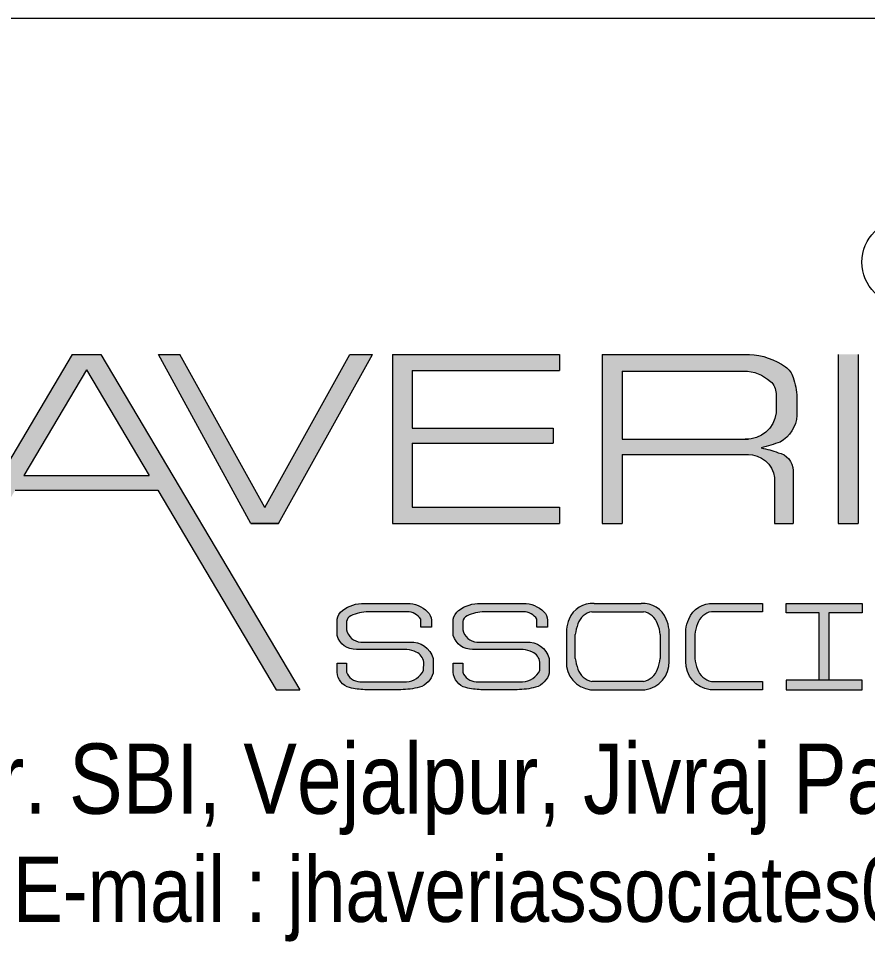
# Model space of a CAD drawing. Header units: millimetres. Extents: x 1112055 to 3390982, y -148532 to 766891.
# Drawn here: x 3350611 to 3353537, y 328446 to 331626 of the extents above; entities that cross this region are included whole.
import ezdxf

# ---------------------------------------------------------------- set-up
doc = ezdxf.new("R2010")
doc.units = ezdxf.units.MM
doc.layers.add('B TITLE BLOCK', color=250, linetype='Continuous', lineweight=0)
doc.layers.add('P_TITLE BLOCK TEXT', color=7, linetype='Continuous', lineweight=9)
doc.styles.add('SWINC', font='swissc.ttf')

msp = doc.modelspace()

# ---------------------------------------------------------------- hatches: boundary and pattern name
at = {"layer": 'P_TITLE BLOCK TEXT'}
h = msp.add_hatch(color=7, dxfattribs=at)
h.paths.add_polyline_path([(3350894.784100456, 330468.897619727), (3350796.854610664, 330468.897619727), (3350111.495460727, 329313.9428546481), (3350192.303621511, 329313.9428546481), (3350599.797669781, 330000.6444079162), (3351091.841041339, 330000.6444079162), (3351499.335089609, 329313.9428546481), (3351580.143250394, 329313.9428546481)])
h.paths.add_polyline_path([(3350845.819355553, 330415.235674872), (3351061.716778705, 330051.4092669998), (3350629.921932415, 330051.4092669998)], flags=16)
for color, points in [(7, [(3351831.311244569, 330468.897619727), (3351752.835331889, 330468.897619727), (3351459.844263088, 329941.6810934177), (3351166.853194301, 330468.897619727), (3351094.21532363, 330468.897619727), (3351411.985469285, 329886.5877722302), (3351507.703056891, 329886.5877722302)]), (7, [(3352475.304624029, 330468.897619727), (3351899.850030249, 330468.897619727), (3351899.850030249, 329886.5877722302), (3352475.304624029, 329886.5877722302), (3352475.304624029, 329942.5098762881), (3351968.054659158, 329942.5098762881), (3351968.054659158, 330162.5058271623), (3352453.978955051, 330162.5058271623), (3352453.978955051, 330214.6689840812), (3351968.054659158, 330214.6689840812), (3351968.054659158, 330413.6185364976), (3352475.304624029, 330413.6185364976)]), (7, [(3353503.832670218, 330468.897619727), (3353435.628041297, 330468.897619727), (3353435.628041297, 329886.5877722302), (3353503.832670218, 329886.5877722302)]), (256, [(3352910.67578496, 329411.4169787248), (3352910.67578496, 329521.6688929014, -0.065444553260905), (3352920.342496012, 329557.3976738641, -0.3186236598127411), (3353006.38259333, 329611.2153173721), (3353174.162039496, 329611.2153173721), (3353174.162039496, 329582.6348958686), (3352998.485714481, 329582.6348958686, 0.2644804300768096), (3352950.360673188, 329540.6728828467, 0.0506837276388673), (3352941.465635771, 329503.5705814313), (3352941.465635771, 329421.5875905885, 0.0506837276411283), (3352950.360673188, 329384.4852891732, 0.2644804300830637), (3352998.485714481, 329342.5232761514), (3353174.162039496, 329342.5232761514), (3353174.162039496, 329313.9428546481), (3352994.057741548, 329313.9428546481, -0.3947190252426027)])]:
    msp.add_hatch(color=color, dxfattribs=at).paths.add_polyline_path(points)
h = msp.add_hatch(color=7, dxfattribs=at)
h.paths.add_polyline_path([(3353253.868321216, 330425.7825286887, -0.1662994059925575), (3353279.794574251, 330389.72649843, -0.0791995366985774), (3353293.089701682, 330321.1674004498), (3353293.089701682, 330258.8357956068, -0.2597704900776225), (3353235.263335047, 330167.0015235927, -0.0146451845304826), (3353170.508066252, 330146.5294844087, -0.0494066516944872), (3353228.254666441, 330130.2174629823, -0.351322737650402), (3353280.208497468, 330068.67056155), (3353280.208497468, 329886.5877722302), (3353216.440608006, 329886.5877722302), (3353216.440608006, 330044.6259422648, 0.3675094121381071), (3353126.942770928, 330124.2166618829), (3352690.850826534, 330124.2166618829), (3352690.850826534, 329886.5877722302), (3352622.646197612, 329886.5877722302), (3352622.646197612, 330468.897619727), (3353129.324862204, 330468.897619727, -0.1432384059828174)])
h.paths.add_polyline_path([(3353111.004448251, 330411.5325333504, -0.1815059090176984), (3353202.005035894, 330375.8372486842, -0.2046130928259839), (3353221.539193451, 330333.7150253789), (3353221.539193451, 330267.2146838777, -0.3961353841263715), (3353115.436876011, 330177.3770460052), (3352690.850826534, 330177.3770460052), (3352690.850826534, 330411.5325333504)], flags=16)
h = msp.add_hatch(color=7, dxfattribs=at)
edge = h.paths.add_edge_path()
edge.add_line((3351997.164731459, 329528.803154428), (3351997.164731459, 329556.7996270927))
edge.add_arc((3351949.842032067, 329526.0464565755), 56.43753516085819, 33.01826321554374, 89.55826277287954)
edge.add_line((3351950.277148117, 329582.4823143982), (3351816.534676826, 329582.4823143982))
edge.add_arc((3351823.682027794, 329417.9340489022), 164.7034192272174, 92.48714741877791, 114.0429537283222)
edge.add_arc((3351766.847525032, 329545.3293137595), 25.20533962191544, 114.0429537293578, 173.3691583151227)
edge.add_line((3351741.810790168, 329548.2398210915), (3351741.810790168, 329520.157249029))
edge.add_arc((3351793.245415384, 329530.5031585972), 52.46483122794731, 191.3730973808446, 266.9893197895739)
edge.add_line((3351790.489852023, 329478.1107413405), (3351959.948291556, 329478.1107413405))
edge.add_arc((3351964.700181986, 329400.3039252072), 77.95178701708194, 15.593509061337386, 93.49488039923239, ccw=False)
edge.add_line((3352039.782799609, 329421.2581999464), (3352039.970159339, 329371.4047392102))
edge.add_arc((3351972.424124351, 329389.0735107406), 69.8187104608198, 286.83610795899614, 345.3409580231045, ccw=False)
edge.add_arc((3351924.215253467, 329598.671853778), 284.768747330293, 270.9573158559781, 283.9044309719907, ccw=False)
edge.add_line((3351928.973037638, 329313.9428546481), (3351804.544549671, 329313.9428546481))
edge.add_arc((3351808.906656153, 329536.3098580579), 222.4097843542659, 255.2817551210326, 268.87619010349516, ccw=False)
edge.add_arc((3351767.257714441, 329377.7592452882), 58.48013128984011, 183.426036592086, 255.28175512131492, ccw=False)
edge.add_line((3351708.882100325, 329374.26447313), (3351708.882100325, 329405.7900016068))
edge.add_line((3351708.882100325, 329405.7900016023), (3351741.810790175, 329405.7900016023))
edge.add_line((3351741.810790168, 329405.7900016023), (3351741.810790168, 329374.245293638))
edge.add_arc((3351785.826997845, 329389.0698513823), 46.44560312823664, 198.6134072768726, 234.8504137461964)
edge.add_arc((3351792.551102551, 329398.619705578), 58.12521354318793, 234.8504137462499, 265.2644397945335)
edge.add_line((3351787.752456475, 329340.6929117439), (3351948.100401022, 329340.6929117439))
edge.add_arc((3351942.343227772, 329412.8673066129), 72.40364852324065, 274.5606862055181, 333.2673842340631)
edge.add_line((3352007.008046177, 329380.2981558826), (3352007.375415086, 329408.9143479096))
edge.add_arc((3351962.402830216, 329402.5553591759), 45.41993094938339, 8.048099003213427, 64.75619501762428)
edge.add_arc((3351939.988257537, 329355.0163426609), 97.97819538303655, 64.7561950177683, 84.27045226378947)
edge.add_line((3351949.769704127, 329452.5050603264), (3351775.806357144, 329452.5050603264))
edge.add_arc((3351773.394481688, 329519.5496694488), 67.08797772136413, 195.927715624902, 272.06028075489394, ccw=False)
edge.add_line((3351708.882100325, 329501.1390908232), (3351708.882100325, 329556.3691300935))
edge.add_arc((3351757.472524222, 329547.5228344441), 49.389130806963, 127.4257817440614, 169.6818301059755, ccw=False)
edge.add_arc((3351799.84328619, 329492.1558301498), 119.1084727067533, 88.3567074097187, 127.42578174505309, ccw=False)
edge.add_line((3351803.258952045, 329611.2153173721), (3351950.816110638, 329611.2153173721))
edge.add_arc((3351951.37744905, 329512.410366118), 98.8065458004947, 45.300427081416274, 90.32550976597071, ccw=False)
edge.add_arc((3351990.145757971, 329551.5873805392), 43.69012142520822, 1.893356471632785, 45.300427080491204, ccw=False)
edge.add_line((3352033.812026943, 329553.0308711552), (3352033.812026943, 329528.8031544261))
edge.add_line((3352033.812026943, 329528.803154428), (3351997.164731466, 329528.803154428))
h = msp.add_hatch(color=7, dxfattribs=at)
edge = h.paths.add_edge_path()
edge.add_line((3352397.473778661, 329528.803154428), (3352397.473778661, 329556.7996270927))
edge.add_arc((3352350.151079269, 329526.0464565755), 56.43753516085819, 33.01826321554374, 89.55826277287954)
edge.add_line((3352350.586195318, 329582.4823143982), (3352216.843724027, 329582.4823143982))
edge.add_arc((3352223.99107501, 329417.9340489022), 164.7034192272174, 92.48714741877791, 114.0429537283222)
edge.add_arc((3352167.156572234, 329545.3293137595), 25.20533962191544, 114.0429537293578, 173.3691583151227)
edge.add_line((3352142.119837384, 329548.2398210915), (3352142.119837384, 329520.157249029))
edge.add_arc((3352193.554462587, 329530.5031585972), 52.46483122794731, 191.3730973808446, 266.9893197895739)
edge.add_line((3352190.798899239, 329478.1107413405), (3352360.257338774, 329478.1107413405))
edge.add_arc((3352365.009229201, 329400.3039252072), 77.95178701708194, 15.593509061337386, 93.49488039923239, ccw=False)
edge.add_line((3352440.091846825, 329421.2581999464), (3352440.279206554, 329371.4047392102))
edge.add_arc((3352372.733171566, 329389.0735107406), 69.8187104608198, 286.83610795899614, 345.3409580231045, ccw=False)
edge.add_arc((3352324.524300669, 329598.671853778), 284.768747330293, 270.9573158559781, 283.9044309719907, ccw=False)
edge.add_line((3352329.28208484, 329313.9428546481), (3352204.853596873, 329313.9428546481))
edge.add_arc((3352209.215703355, 329536.3098580579), 222.4097843542659, 255.2817551210326, 268.87619010349516, ccw=False)
edge.add_arc((3352167.566761643, 329377.7592452882), 58.48013128984011, 183.4260365921133, 255.28175512131492, ccw=False)
edge.add_line((3352109.191147527, 329374.26447313), (3352109.191147527, 329405.7900016068))
edge.add_line((3352109.191147527, 329405.7900016023), (3352142.119837377, 329405.7900016023))
edge.add_line((3352142.119837384, 329405.7900016023), (3352142.119837384, 329374.245293638))
edge.add_arc((3352186.136045048, 329389.0698513823), 46.44560312823664, 198.6134072768726, 234.8504137461964)
edge.add_arc((3352192.860149755, 329398.619705578), 58.12521354318793, 234.8504137462499, 265.2644397945335)
edge.add_line((3352188.061503677, 329340.6929117439), (3352348.409448224, 329340.6929117439))
edge.add_arc((3352342.652274975, 329412.8673066129), 72.40364852324065, 274.5606862055181, 333.2673842340631)
edge.add_line((3352407.317093379, 329380.2981558826), (3352407.684462288, 329408.9143479096))
edge.add_arc((3352362.711877418, 329402.5553591759), 45.41993094938339, 8.048099003213427, 64.75619501762428)
edge.add_arc((3352340.297304739, 329355.0163426609), 97.97819538303655, 64.7561950177683, 84.27045226378947)
edge.add_line((3352350.078751327, 329452.5050603264), (3352176.115404345, 329452.5050603264))
edge.add_arc((3352173.703528891, 329519.5496694488), 67.08797772136413, 195.927715624902, 272.06028075489394, ccw=False)
edge.add_line((3352109.191147527, 329501.1390908232), (3352109.191147527, 329556.3691300935))
edge.add_arc((3352157.781571425, 329547.5228344441), 49.389130806963, 127.4257817440614, 169.6818301059755, ccw=False)
edge.add_arc((3352200.152333394, 329492.1558301498), 119.1084727067533, 88.3567074097187, 127.42578174505309, ccw=False)
edge.add_line((3352203.567999247, 329611.2153173721), (3352351.125157839, 329611.2153173721))
edge.add_arc((3352351.686496266, 329512.410366118), 98.8065458004947, 45.300427081416274, 90.32550976597071, ccw=False)
edge.add_arc((3352390.454805186, 329551.5873805392), 43.69012142520822, 1.893356471632785, 45.300427080491204, ccw=False)
edge.add_line((3352434.121074145, 329553.0308711552), (3352434.121074145, 329528.8031544261))
edge.add_line((3352434.121074145, 329528.803154428), (3352397.473778668, 329528.803154428))
h = msp.add_hatch(color=256, dxfattribs=at)
h.paths.add_polyline_path([(3352757.179400654, 329611.2153173721), (3352594.561902427, 329611.2153173721, 0.3186216901171488), (3352508.522046492, 329557.398252939, 0.0654456625201036), (3352498.855094059, 329521.6688929014), (3352498.855094059, 329411.4169787248, 0.3947190252434177), (3352582.237050647, 329313.9428546481), (3352769.504252421, 329313.9428546481, 0.394719025241403), (3352852.886209023, 329411.4169787248), (3352852.886209023, 329521.6688929014, 0.0654456625725081), (3352843.219256577, 329557.3982529526, 0.3186216900435543)])
h.paths.add_polyline_path([(3352822.096358212, 329503.5705814313, 0.1047262594535254), (3352813.201320782, 329540.6728828467), (3352813.201455963, 329540.6724965172), (3352813.201216578, 329540.6731806744, 0.2644791230732378), (3352765.076279488, 329582.6348958686), (3352586.66502358, 329582.6348958686, 0.2644804300744661), (3352538.5399823, 329540.6728828467, 0.0506837276411892), (3352529.644944869, 329503.5705814313), (3352529.644944869, 329421.5875905885, 0.0506837276411892), (3352538.5399823, 329384.4852891732, 0.2644804300744662), (3352586.66502358, 329342.5232761514), (3352765.076279488, 329342.5232761514, 0.2644804300768095), (3352813.201320782, 329384.4852891732, 0.0473854188635733), (3352822.096358212, 329421.5875905885)], flags=16)
h = msp.add_hatch(color=256, dxfattribs=at)
h.paths.add_polyline_path([(3353517.478468135, 329346.6708146801), (3353255.795797054, 329346.6708146801), (3353255.795797054, 329313.9428546481), (3353517.478468135, 329313.9428546481)])
h.paths.add_polyline_path([(3353370.273152577, 329346.6708146801), (3353403.001112609, 329346.6708146801), (3353403.001112609, 329578.4873573262), (3353517.478468135, 329578.4873573262), (3353517.478468135, 329611.2153173721), (3353255.795797054, 329611.2153173584), (3353255.795797054, 329578.4873573262), (3353370.273152577, 329578.4873573262)])

# ---------------------------------------------------------------- linework, layer by layer
at = {"layer": 'B TITLE BLOCK', "color": 250, "lineweight": 0}
msp.add_line((3359473.425836843, 331625.948098164), (3348043.173588479, 331625.948098164), dxfattribs=at)
at = {"layer": 'P_TITLE BLOCK TEXT'}
for p, q in [((3352586.66502358, 329582.6348958668), (3352765.076279488, 329582.6348958668)), ((3352498.855094059, 329521.6688928991), (3352498.855094059, 329411.4169787225)), ((3352529.644944869, 329421.5875905866), (3352529.644944869, 329503.5705814293)), ((3352822.096358212, 329503.5705814293), (3352822.096358212, 329421.5875905866)), ((3352852.886209023, 329411.4169787225), (3352852.886209023, 329521.6688928991)), ((3352765.076279488, 329342.5232761492), (3352586.66502358, 329342.5232761492)), ((3352582.237050659, 329313.942854646), (3352769.504252421, 329313.942854646))]:
    msp.add_line(p, q, dxfattribs=at)
at = {"layer": 'P_TITLE BLOCK TEXT', "color": 7}
for points in [[(3350796.854610664, 330468.8976197251), (3350111.495460727, 329313.942854646)], [(3350894.784100456, 330468.8976197251), (3351580.143250394, 329313.942854646)], [(3351094.21532363, 330468.8976197251), (3351166.853194301, 330468.8976197251)], [(3351507.703056891, 329886.5877722279), (3351411.985469285, 329886.5877722279), (3351094.21532363, 330468.8976197251)], [(3351459.844263088, 329941.6810934156), (3351166.853194301, 330468.8976197251)], [(3351459.844263088, 329941.6810934156), (3351752.835331889, 330468.8976197251)], [(3351507.703056891, 329886.5877722279), (3351831.311244569, 330468.8976197251)], [(3351752.835331889, 330468.8976197251), (3351831.311244569, 330468.8976197251)], [(3351899.850030249, 330468.8976197251), (3352475.304624029, 330468.8976197251)], [(3351899.850030249, 330468.8976197251), (3351899.850030249, 329886.5877722279)], [(3352475.304624029, 330468.8976197251), (3352475.304624029, 330413.6185364957)], [(3352622.646197612, 330468.8976197251), (3352622.646197612, 329886.5877722279)], [(3352622.646197612, 330468.8976197251), (3353129.324862204, 330468.8976197251)], [(3353435.628041297, 330468.8976197251), (3353435.628041297, 329886.5877722279)], [(3353503.832670218, 330468.8976197251), (3353503.832670218, 329886.5877722279)], [(3351968.054659158, 330413.6185364957), (3351968.054659158, 330214.6689840792)], [(3351968.054659158, 330413.6185364957), (3352475.304624029, 330413.6185364957)], [(3352690.850826534, 330411.5325333484), (3352690.850826534, 330177.3770460031)], [(3352690.850826534, 330411.5325333484), (3353111.004448251, 330411.5325333484)], [(3353221.539193451, 330333.7150253769), (3353221.539193451, 330267.2146838754)], [(3353293.089701682, 330321.1674004343), (3353293.089701682, 330258.8357956047)], [(3351968.054659158, 330214.6689840792), (3352453.978955051, 330214.6689840792)], [(3352453.978955051, 330214.6689840792), (3352453.978955051, 330162.5058271602)], [(3351968.054659158, 330162.5058271602), (3351968.054659158, 329942.5098762859)], [(3351968.054659158, 330162.5058271602), (3352453.978955051, 330162.5058271602)], [(3352690.850826534, 330177.3770460031), (3353125.940532645, 330177.3770460031)], [(3352690.850826534, 330124.216661881), (3352690.850826534, 329886.5877722279)], [(3352690.850826534, 330124.216661881), (3353126.942770928, 330124.216661881)], [(3353216.440608006, 330044.6259422631), (3353216.440608006, 329886.5877722279)], [(3351091.841041339, 330000.6444079144), (3351499.335089609, 329313.942854646)], [(3351968.054659158, 329942.5098762859), (3352475.304624029, 329942.5098762859)], [(3352475.304624029, 329942.5098762859), (3352475.304624029, 329886.5877722279)], [(3351411.985469285, 329886.5877722279), (3351507.703056891, 329886.5877722279)], [(3351899.850030249, 329886.5877722279), (3352475.304624029, 329886.5877722279)], [(3352622.646197612, 329886.5877722279), (3352690.850826534, 329886.5877722279)], [(3353216.440608006, 329886.5877722279), (3353280.208497468, 329886.5877722279)], [(3353435.628041297, 329886.5877722279), (3353503.832670218, 329886.5877722279)], [(3353435.628041297, 329886.5877722279), (3353503.832670218, 329886.5877722279)], [(3351499.335089609, 329313.942854646), (3351580.143250394, 329313.942854646)]]:
    msp.add_lwpolyline(points, dxfattribs=at)
at = {"layer": 'P_TITLE BLOCK TEXT'}
for points in [[(3350796.854610664, 330468.8976197251), (3350894.784100456, 330468.8976197251)], [(3350845.819355553, 330415.23567487), (3350629.921932415, 330051.4092669978)], [(3350845.819355553, 330415.23567487), (3351061.716778705, 330051.4092669978)], [(3350629.921932415, 330051.4092669978), (3351061.716778705, 330051.4092669978)], [(3350599.797669781, 330000.6444079144), (3351091.841041339, 330000.6444079144)], [(3352594.561902427, 329611.2153173697), (3352757.179400654, 329611.2153173697)], [(3353370.273152577, 329578.487357324), (3353255.795797054, 329578.487357324), (3353255.795797054, 329611.2153173697), (3353517.478468135, 329611.2153173697), (3353517.478468135, 329578.487357324), (3353403.001112609, 329578.487357324)], [(3353403.001112609, 329578.487357324), (3353403.001112609, 329346.6708146781), (3353370.273152577, 329346.6708146781), (3353370.273152577, 329578.487357324)], [(3353517.478468135, 329346.6708146781), (3353255.795797054, 329346.6708146781), (3353255.795797054, 329313.942854646), (3353517.478468135, 329313.942854646), (3353517.478468135, 329346.6708146781), (3353403.001112609, 329346.6708146781)]]:
    msp.add_lwpolyline(points, dxfattribs=at)
at = {"layer": 'P_TITLE BLOCK TEXT', "color": 7}
for points in [[(3353129.324862204, 330468.8976197251, -0.1432384059828174), (3353253.868321216, 330425.7825286869, -0.1662994059925575), (3353279.794574251, 330389.7264984274, -0.0791995367245889), (3353293.089701682, 330321.1674004343, 1.678218886483149)], [(3353111.004448251, 330411.5325333484, -0.1815059090176984), (3353202.005035894, 330375.8372486819, -0.2046130927975971), (3353221.539193451, 330333.7150253769, 10.50997811602303)], [(3353221.539193451, 330267.2146838754, -0.3961353841393621), (3353115.436876011, 330177.3770460031, -0.3062019991474196)], [(3353293.089701682, 330258.8357956047, -0.2597704900776225), (3353235.263335047, 330167.0015235906, -0.0146451845304826), (3353170.508066252, 330146.5294844064, -0.0494066516944872), (3353228.254666441, 330130.2174629802, -0.351322737721068), (3353280.208497468, 330068.6705615348), (3353280.208497468, 329886.5877722279)], [(3353122.781857226, 330124.216661881, -0.3803317739883389), (3353216.440608006, 330044.6259422631, -39.10634366962048)], [(3352910.67578496, 329403.1085447083), (3352910.67578496, 329521.6688928991, -0.0654451079201827), (3352920.342616703, 329557.3979634129, -0.3186226749167162), (3353006.382593316, 329611.2153173697), (3353174.162039496, 329611.2153173697), (3353174.162039496, 329582.6348958668), (3352998.485714481, 329582.6348958668, 0.2644804300768096), (3352950.360673188, 329540.6728828444, 0.0506837276411283), (3352941.465635771, 329503.5705814293), (3352941.465635771, 329421.5875905866, 0.0506837276411283), (3352950.360673188, 329384.4852891709, 0.2644804300768096), (3352998.485714481, 329342.5232761492), (3353174.162039496, 329342.5232761492), (3353174.162039496, 329313.942854646), (3352994.057741548, 329313.942854646, -0.3947190252579334), (3352910.67578496, 329411.4169787225)]]:
    msp.add_lwpolyline(points, format="xyb", dxfattribs=at)
for points in [[(3351997.164731459, 329528.8031544257), (3351997.164731459, 329556.79962708, 0.2518321425504549), (3351950.277148117, 329582.4823143962), (3351816.534676825, 329582.4823143962, 0.0943332803251045), (3351756.578330298, 329568.3478450979, 0.2648005950274), (3351741.810790168, 329548.2398210896), (3351741.810790168, 329520.1572490251, 0.342455608626355), (3351790.489852023, 329478.1107413384), (3351959.948291559, 329478.1107413384, -0.3536343318604639), (3352039.782799609, 329421.2581999445), (3352039.970159344, 329371.4047392032, -0.2609690833415413), (3351992.646069693, 329322.2474285858, -0.0565526202682377), (3351928.973037638, 329313.942854646), (3351804.544549675, 329313.942854646, -0.0593865794242292), (3351752.399904797, 329321.1980284707, -0.324223828793496), (3351708.882100325, 329374.2644731277), (3351708.882100325, 329405.7900015995), (3351741.810790168, 329405.7900015995), (3351741.810790168, 329374.2452936307, 0.1594446921200951), (3351759.087655741, 329351.0935214598, 0.1334907776809275), (3351787.752456475, 329340.6929117416), (3351948.100401022, 329340.6929117416, 0.2619100095917326), (3352007.008046177, 329380.2981558804), (3352007.375415085, 329408.9143479051, 0.2526122615055632), (3351981.773111065, 329443.637744049, 0.085353380822099), (3351949.769704127, 329452.5050603246), (3351775.806357142, 329452.5050603246, -0.3449747456290864), (3351708.882100325, 329501.1390908213), (3351708.882100325, 329556.3691300974, -0.1864948836794344), (3351727.457107441, 329586.744779797, -0.172141735516322), (3351803.258952045, 329611.2153173697), (3351950.816110636, 329611.2153173697, -0.1990261439851543), (3352020.876926471, 329582.6425249324, -0.1916967583265429), (3352033.812026943, 329553.0308711532), (3352033.812026943, 329528.8031544257)], [(3352397.473778661, 329528.8031544257), (3352397.473778661, 329556.79962708, 0.2518321425504549), (3352350.586195318, 329582.4823143962), (3352216.843724027, 329582.4823143962, 0.0943332803251045), (3352156.8873775, 329568.3478450979, 0.2648005950274), (3352142.119837384, 329548.2398210896), (3352142.119837384, 329520.1572490251, 0.342455608626355), (3352190.798899239, 329478.1107413384), (3352360.25733876, 329478.1107413384, -0.3536343318604639), (3352440.091846825, 329421.2581999445), (3352440.279206546, 329371.4047392032, -0.2609690833415413), (3352392.955116896, 329322.2474285858, -0.0565526202682377), (3352329.28208484, 329313.942854646), (3352204.853596879, 329313.942854646, -0.0593865794242292), (3352152.708951999, 329321.1980284707, -0.324223828793496), (3352109.191147527, 329374.2644731277), (3352109.191147527, 329405.7900015995), (3352142.119837384, 329405.7900015995), (3352142.119837384, 329374.2452936307, 0.1594446921200951), (3352159.396702944, 329351.0935214598, 0.1334907776809275), (3352188.061503677, 329340.6929117416), (3352348.409448225, 329340.6929117416, 0.2619100095917326), (3352407.317093379, 329380.2981558804), (3352407.684462287, 329408.9143479051, 0.2526122615055632), (3352382.08215828, 329443.637744049, 0.085353380822099), (3352350.078751327, 329452.5050603246), (3352176.115404345, 329452.5050603246, -0.3449747456290864), (3352109.191147527, 329501.1390908213), (3352109.191147527, 329556.3691300974, -0.1864948836794344), (3352127.766154656, 329586.744779797, -0.172141735516322), (3352203.567999247, 329611.2153173697), (3352351.125157838, 329611.2153173697, -0.1990261439851543), (3352421.185973675, 329582.6425249324, -0.1916967583265429), (3352434.121074145, 329553.0308711532), (3352434.121074145, 329528.8031544257)]]:
    msp.add_lwpolyline(points, format="xyb", close=True, dxfattribs=at)
at = {"layer": 'P_TITLE BLOCK TEXT'}
msp.add_circle((3353664.917393585, 330786.8833216055), 147.8319252586598, dxfattribs=at)
for centre, radius, start, end in [((3352589.48161363, 329523.6509109898), 87.71165600059072, 86.67955072850191, 157.3715793867332), ((3352762.259689453, 329523.6509109898), 87.7116560005745, 22.6284206389238, 93.3204492714981), ((3352639.588815607, 329502.7643386955), 141.9977554394148, 157.3716577035326, 172.3493392721057), ((3352599.492542868, 329519.3457499985), 64.57601129785775, 101.4575682778663, 160.7151990162796), ((3352752.248760213, 329519.3457499985), 64.57601129749041, 19.28480098372042, 78.5424317221337), ((3352712.152487475, 329502.7643386955), 141.9977554401837, 7.65066072789435, 22.62834230262404), ((3352716.631284514, 329478.3592273602), 188.678307147366, 160.7151990162796, 172.3211226335534), ((3352730.050516978, 329501.1205993932), 92.07844101986696, 1.524680442715459, 25.43899790969919), ((3352592.663747992, 329407.2627617219), 93.90059143737354, 177.4643736602112, 263.6247444613483), ((3352716.631284514, 329446.7989446553), 188.6783071474248, 187.6788773664466, 199.2848009837204), ((3352759.07755509, 329407.2627617219), 93.90059143695647, 276.3752555386516, 2.535626339788827), ((3352622.340907115, 329449.8602567515), 201.7463355160178, 341.0922504533883, 351.9440712027609), ((3352599.492542868, 329405.8124220044), 64.57601129766326, 199.2848009837204, 258.54243169466), ((3352752.248760213, 329405.8124220044), 64.57601129703579, 281.4575682778663, 340.7151990162796)]:
    msp.add_arc(centre, radius, start, end, dxfattribs=at)

# ---------------------------------------------------------------- texts
at = {"layer": 'P_TITLE BLOCK TEXT', "style": 'SWINC'}
for s, height, p in [('2, Palkhi Society, Nr. SBI, Vejalpur, Jivraj Park, Ahmedabad-380051', 241.8784253903951, (3348136.624538128, 328886.5778787399)), ('E-mail : jhaveriassociates04@yahoo.co.in,', 225, (3350592.144373899, 328514.3253003667))]:
    msp.add_text(s, height=height, dxfattribs=at).set_placement(p)

doc.saveas('drawing.dxf')
